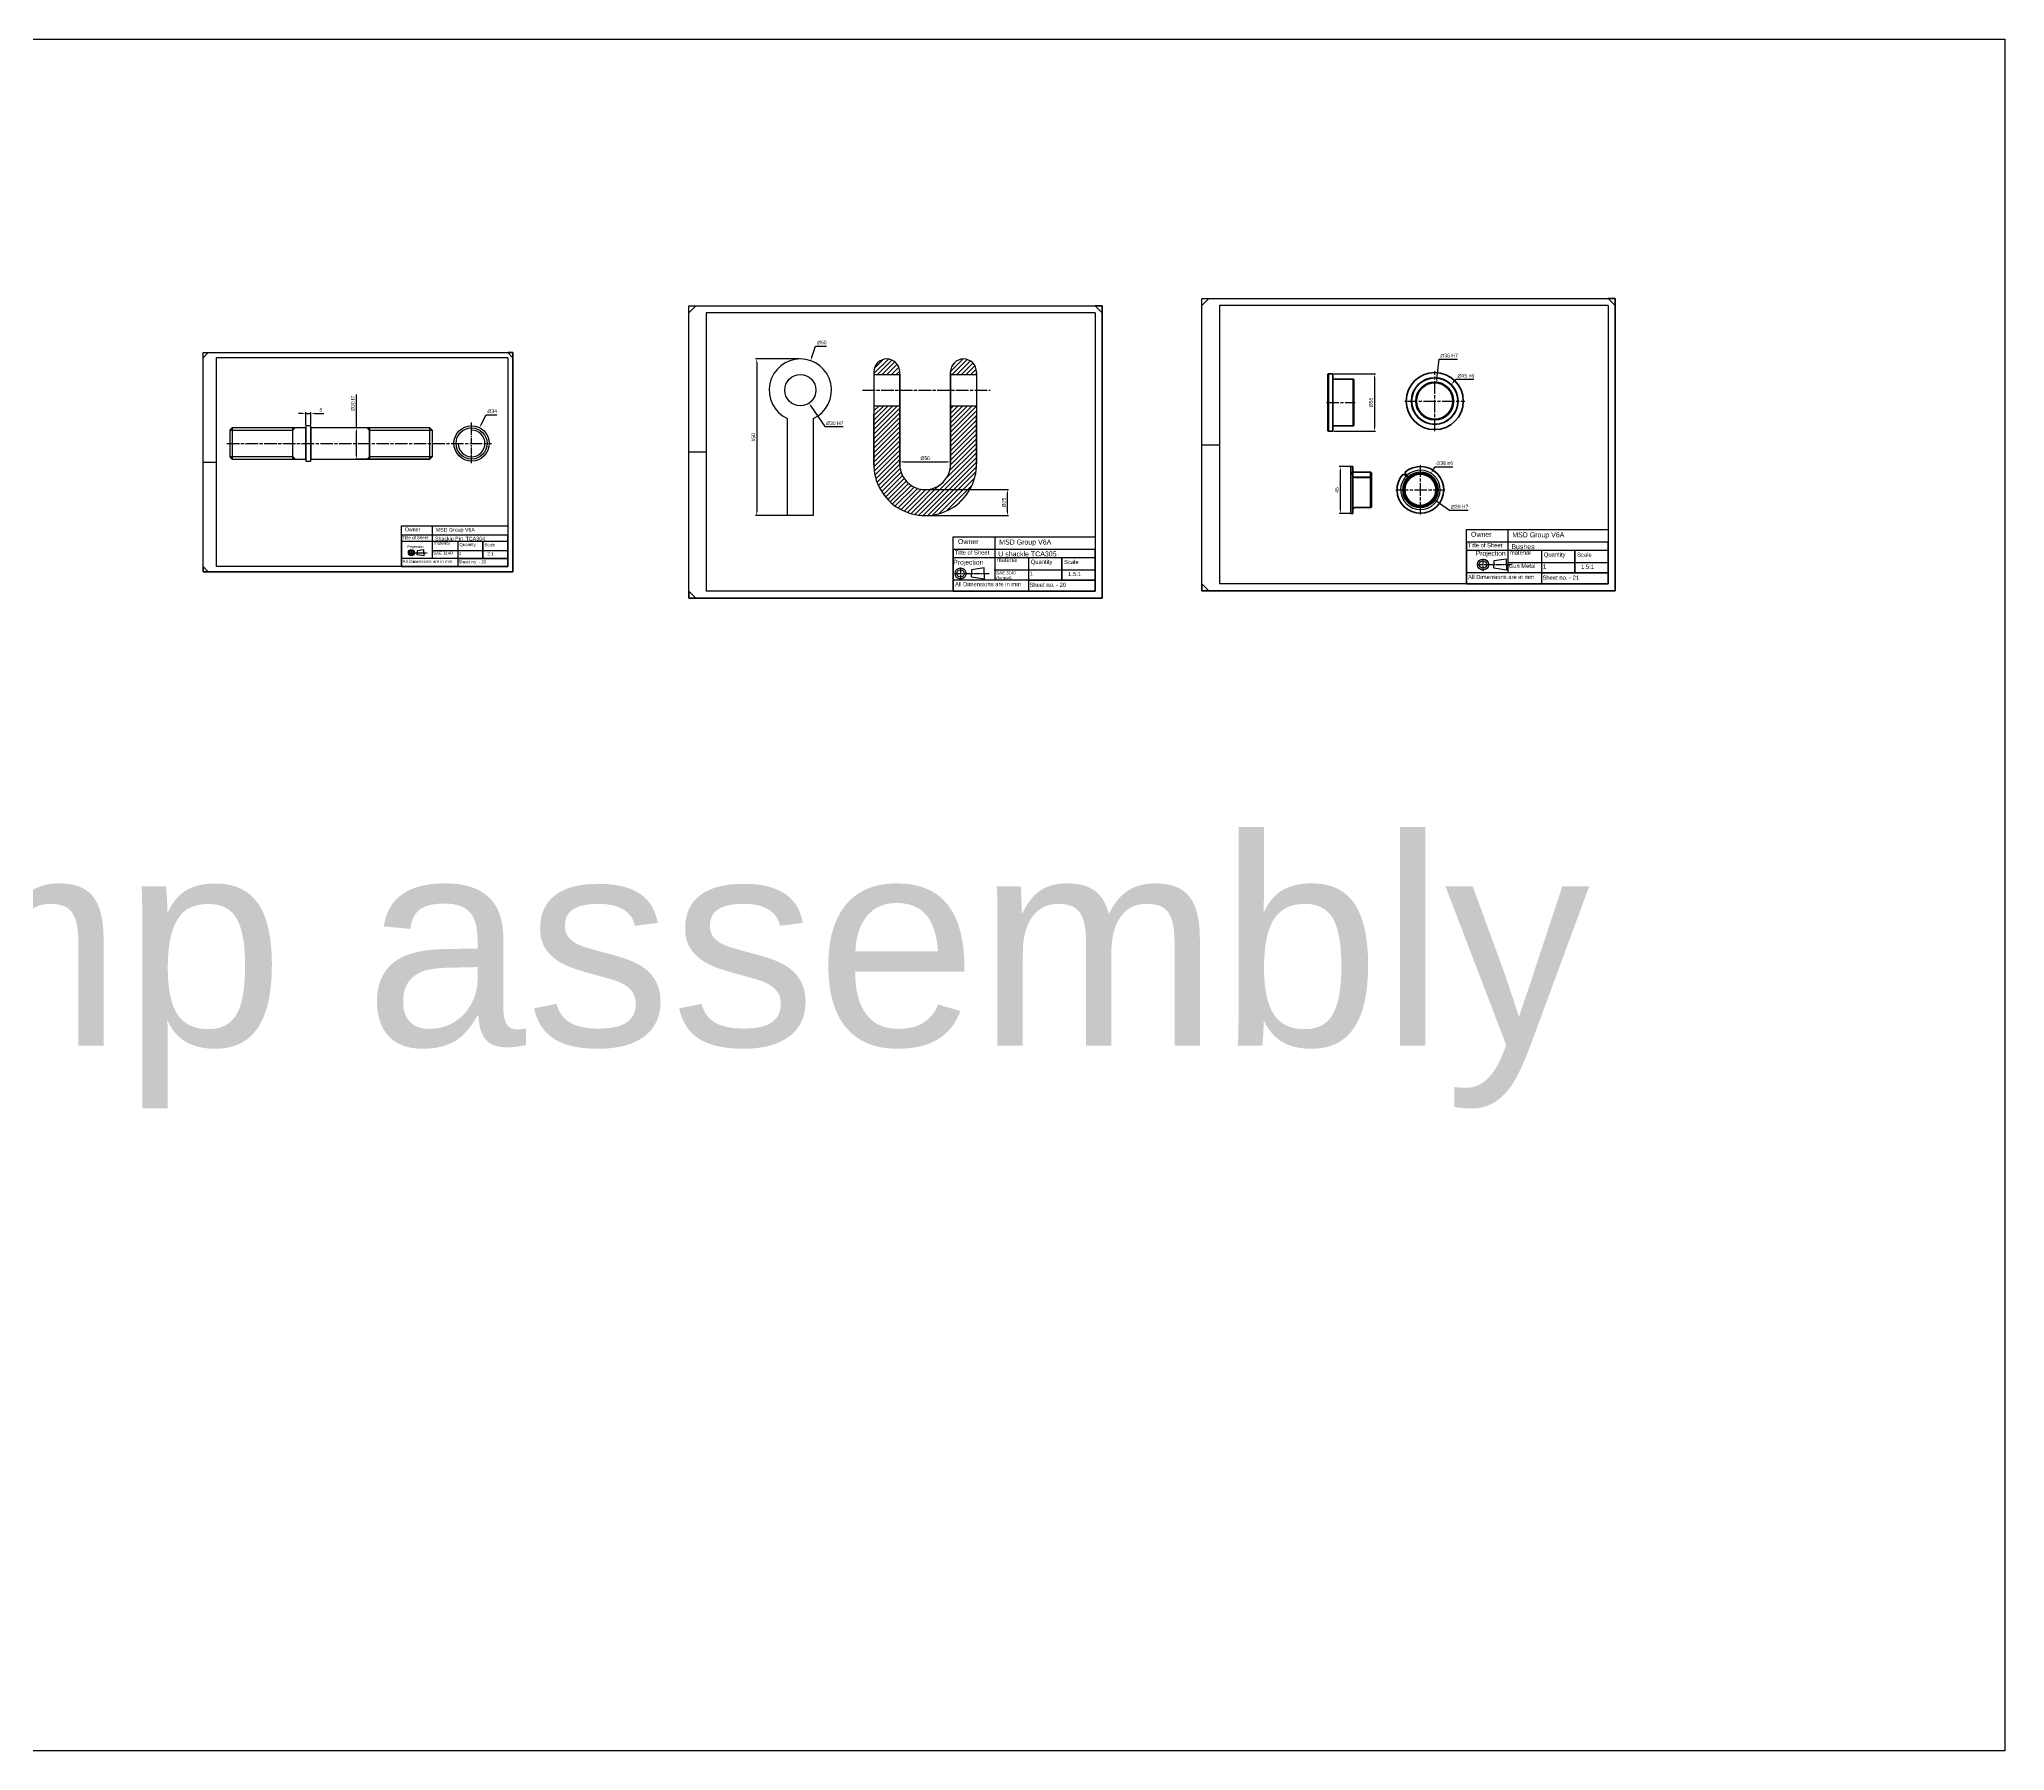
# Model space of a CAD drawing. Header units: millimetres. Extents: x -15074 to 21675, y -7568 to 6574.
# Drawn here: x 2979 to 4872, y -1131 to 517 of the extents above; entities that cross this region are included whole.
import ezdxf

# ---------------------------------------------------------------- set-up
doc = ezdxf.new("R2010")
doc.units = ezdxf.units.MM
doc.linetypes.add('AM_ISO08W050', pattern=[18, 12, -1.5, 3, -1.5])
doc.linetypes.add('AM_ISO08W050x2', pattern=[9, 6, -0.75, 1.5, -0.75])
for name, color, linetype, lineweight in [('AM_0', 7, 'Continuous', 50), ('AM_4', 92, 'Continuous', 25), ('AM_5', 250, 'Continuous', 25), ('AM_7', 142, 'AM_ISO08W050', 25)]:
    doc.layers.add(name, color=color, linetype=linetype, lineweight=lineweight)
doc.styles.get("Standard").update_dxf_attribs({"font": 'arial.ttf'})
doc.dimstyles.new('AM_ISO$0', dxfattribs={"dimtxt": 3.5, "dimasz": 3.5, "dimexe": 1, "dimexo": 1, "dimgap": 1.5, "dimtad": 1, "dimdsep": 46, "dimtxsty": 'Standard', "dimcen": 0, "dimclrd": 256, "dimclre": 256, "dimclrt": 250, "dimadec": 0, "dimazin": 2, "dimtp": 0.1, "dimtm": 0.1, "dimtfac": 0.71, "dimtdec": 3, "dimtmove": 0, "dimatfit": 3, "dimfxl": 1, "dimlwd": -1, "dimlwe": -1, "dimarcsym": 1})
doc.dimstyles.new('AM_ISO$3', dxfattribs={"dimtxt": 3.5, "dimasz": 3.5, "dimexe": 1, "dimexo": 1, "dimgap": 1.5, "dimtad": 1, "dimtoh": 1, "dimdsep": 46, "dimtxsty": 'Standard', "dimcen": 0, "dimclrd": 256, "dimclre": 256, "dimclrt": 250, "dimadec": 0, "dimazin": 2, "dimtp": 0.1, "dimtm": 0.1, "dimtfac": 0.71, "dimtdec": 3, "dimtofl": 0, "dimtmove": 0, "dimatfit": 0, "dimfxl": 1, "dimlwd": -1, "dimlwe": -1, "dimarcsym": 1})

# ---------------------------------------------------------------- blocks, each defined once
blk = doc.blocks.new('*D229')
at = {"layer": 'AM_5', "linetype": 'ByBlock', "transparency": 16777216}
for p, q in [((3404.6, 146.2), (3409.3, 155.5)), ((3409.3, 155.5), (3419.6, 155.5))]:
    blk.add_line(p, q, dxfattribs=at)
at = {"layer": 'AM_5', "transparency": 16777216}
blk.add_solid([(3404, 146.4), (3405.1, 145.9), (3403, 143)], dxfattribs=at)
at = {"layer": 'Defpoints', "color": 0, "transparency": 16777216}
for p in [(3403, 143), (3387.7, 112.7)]:
    blk.add_point(p, dxfattribs=at)
at = {"layer": 'AM_5', "color": 250, "transparency": 16777216, "insert": (3415.2, 158.9), "char_height": 3.5, "attachment_point": 5}
blk.add_mtext('∅34', dxfattribs=at)
blk = doc.blocks.new('*D230')
at = {"layer": 'AM_5', "linetype": 'ByBlock', "transparency": 16777216}
for p, q in [((3232.1, 156.8), (3228.6, 156.8)), ((3235.6, 145.8), (3235.6, 157.8)), ((3235.6, 156.8), (3240.6, 156.8)), ((3240.6, 145.8), (3240.6, 157.8)), ((3244.1, 156.8), (3252.9, 156.8))]:
    blk.add_line(p, q, dxfattribs=at)
at = {"layer": 'AM_5', "transparency": 16777216}
for points in [[(3232.1, 157.4), (3232.1, 156.3), (3235.6, 156.8)], [(3244.1, 157.4), (3244.1, 156.3), (3240.6, 156.8)]]:
    blk.add_solid(points, dxfattribs=at)
at = {"layer": 'Defpoints', "color": 0, "transparency": 16777216}
for p in [(3240.6, 156.8), (3235.6, 144.8), (3240.6, 144.8)]:
    blk.add_point(p, dxfattribs=at)
at = {"layer": 'AM_5', "color": 250, "transparency": 16777216, "insert": (3250.2, 160.1), "char_height": 3.5, "attachment_point": 5}
blk.add_mtext('5', dxfattribs=at)
blk = doc.blocks.new('*D231')
at = {"layer": 'AM_5', "linetype": 'ByBlock', "transparency": 16777216}
for p, q in [((3284.4, 142.8), (3284.4, 175.1)), ((3354.3, 142.8), (3283.4, 142.8)), ((3284.4, 116.3), (3284.4, 139.3)), ((3354.3, 112.8), (3283.4, 112.8))]:
    blk.add_line(p, q, dxfattribs=at)
at = {"layer": 'AM_5', "transparency": 16777216}
for points in [[(3283.8, 139.3), (3285, 139.3), (3284.4, 142.8)], [(3283.8, 116.3), (3285, 116.3), (3284.4, 112.8)]]:
    blk.add_solid(points, dxfattribs=at)
at = {"layer": 'Defpoints', "color": 0, "transparency": 16777216}
for p in [(3284.4, 142.8), (3355.3, 142.8), (3355.3, 112.8)]:
    blk.add_point(p, dxfattribs=at)
at = {"layer": 'AM_5', "color": 250, "transparency": 16777216, "insert": (3281, 166.4), "char_height": 3.5, "attachment_point": 5, "rotation": 90}
blk.add_mtext('%%C30{}{\\C250; f7}', dxfattribs=at)
blk = doc.blocks.new('*D232')
at = {"layer": 'AM_5', "linetype": 'ByBlock', "transparency": 16777216}
for p, q in [((3723, 210.8), (3726.7, 221.6)), ((3726.7, 221.6), (3737, 221.6))]:
    blk.add_line(p, q, dxfattribs=at)
at = {"layer": 'AM_5', "transparency": 16777216}
blk.add_solid([(3722.4, 211), (3723.5, 210.6), (3721.8, 207.5)], dxfattribs=at)
at = {"layer": 'Defpoints', "color": 0, "transparency": 16777216}
for p in [(3721.8, 207.5), (3702.1, 150.8)]:
    blk.add_point(p, dxfattribs=at)
at = {"layer": 'AM_5', "color": 250, "transparency": 16777216, "insert": (3732.6, 225), "char_height": 3.5, "attachment_point": 5}
blk.add_mtext('∅60', dxfattribs=at)
blk = doc.blocks.new('*D233')
at = {"layer": 'AM_5', "linetype": 'ByBlock', "transparency": 16777216}
for p, q in [((3722.2, 163.8), (3735.4, 144)), ((3735.4, 144), (3753.3, 144))]:
    blk.add_line(p, q, dxfattribs=at)
at = {"layer": 'AM_5', "transparency": 16777216}
blk.add_solid([(3722.7, 164.1), (3721.7, 163.4), (3720.3, 166.7)], dxfattribs=at)
at = {"layer": 'Defpoints', "color": 0, "transparency": 16777216}
for p in [(3703.6, 191.7), (3720.3, 166.7)]:
    blk.add_point(p, dxfattribs=at)
at = {"layer": 'AM_5', "color": 250, "transparency": 16777216, "insert": (3745.1, 147.3), "char_height": 3.5, "attachment_point": 5}
blk.add_mtext('∅30{}{\\C250; H7}', dxfattribs=at)
blk = doc.blocks.new('*D234')
at = {"layer": 'AM_5', "linetype": 'ByBlock', "transparency": 16777216}
for p, q in [((3833.2, 83.4), (3912.5, 83.4)), ((3911.5, 61.9), (3911.5, 79.9)), ((3833.2, 58.4), (3912.5, 58.4))]:
    blk.add_line(p, q, dxfattribs=at)
at = {"layer": 'AM_5', "transparency": 16777216}
for points in [[(3910.9, 79.9), (3912.1, 79.9), (3911.5, 83.4)], [(3910.9, 61.9), (3912.1, 61.9), (3911.5, 58.4)]]:
    blk.add_solid(points, dxfattribs=at)
at = {"layer": 'Defpoints', "color": 0, "transparency": 16777216}
for p in [(3832.2, 83.4), (3911.5, 83.4), (3832.2, 58.4)]:
    blk.add_point(p, dxfattribs=at)
at = {"layer": 'AM_5', "color": 250, "transparency": 16777216, "insert": (3908.1, 70.9), "char_height": 3.5, "attachment_point": 5, "rotation": 90}
blk.add_mtext('%%C25', dxfattribs=at)
blk = doc.blocks.new('*D235')
at = {"layer": 'AM_5', "linetype": 'ByBlock', "transparency": 16777216}
for p, q in [((3710.9, 209.2), (3668.9, 209.2)), ((3669.9, 205.7), (3669.9, 61.9)), ((3710.9, 58.4), (3668.9, 58.4))]:
    blk.add_line(p, q, dxfattribs=at)
at = {"layer": 'AM_5', "transparency": 16777216}
for points in [[(3669.4, 205.7), (3670.5, 205.7), (3669.9, 209.2)], [(3669.4, 61.9), (3670.5, 61.9), (3669.9, 58.4)]]:
    blk.add_solid(points, dxfattribs=at)
at = {"layer": 'Defpoints', "color": 0, "transparency": 16777216}
for p in [(3711.9, 209.2), (3669.9, 58.4), (3711.9, 58.4)]:
    blk.add_point(p, dxfattribs=at)
at = {"layer": 'AM_5', "color": 250, "transparency": 16777216, "insert": (3666.7, 133.8), "char_height": 3.5, "attachment_point": 5, "rotation": 90}
blk.add_mtext('150', dxfattribs=at)
blk = doc.blocks.new('*D236')
at = {"layer": 'AM_5', "linetype": 'ByBlock', "transparency": 16777216}
for p, q in [((3807.7, 109.7), (3807.7, 111.1)), ((3811.2, 110.1), (3853.2, 110.1)), ((3856.7, 109.7), (3856.7, 111.1))]:
    blk.add_line(p, q, dxfattribs=at)
at = {"layer": 'AM_5', "transparency": 16777216}
for points in [[(3811.2, 110.7), (3811.2, 109.5), (3807.7, 110.1)], [(3853.2, 110.7), (3853.2, 109.5), (3856.7, 110.1)]]:
    blk.add_solid(points, dxfattribs=at)
at = {"layer": 'Defpoints', "color": 0, "transparency": 16777216}
for p in [(3807.7, 108.7), (3856.7, 110.1), (3856.7, 108.7)]:
    blk.add_point(p, dxfattribs=at)
at = {"layer": 'AM_5', "color": 250, "transparency": 16777216, "insert": (3832.2, 113.5), "char_height": 3.5, "attachment_point": 5}
blk.add_mtext('%%C50', dxfattribs=at)
blk = doc.blocks.new('*D237')
at = {"layer": 'AM_5', "linetype": 'ByBlock', "transparency": 16777216}
for p, q in [((4325.1, 189.5), (4327.1, 209)), ((4327.1, 209), (4345, 209))]:
    blk.add_line(p, q, dxfattribs=at)
at = {"layer": 'AM_5', "transparency": 16777216}
blk.add_solid([(4324.5, 189.6), (4325.7, 189.5), (4324.7, 186)], dxfattribs=at)
at = {"layer": 'Defpoints', "color": 0, "transparency": 16777216}
for p in [(4324.7, 186), (4321.1, 151.2)]:
    blk.add_point(p, dxfattribs=at)
at = {"layer": 'AM_5', "color": 250, "transparency": 16777216, "insert": (4336.8, 212.4), "char_height": 3.5, "attachment_point": 5}
blk.add_mtext('∅35{}{\\C250; H7}', dxfattribs=at)
blk = doc.blocks.new('*D238')
at = {"layer": 'AM_5', "linetype": 'ByBlock', "transparency": 16777216}
for p, q in [((4225.9, 194.8), (4265.9, 194.8)), ((4264.9, 191.3), (4264.9, 143.3)), ((4225.9, 139.8), (4265.9, 139.8))]:
    blk.add_line(p, q, dxfattribs=at)
at = {"layer": 'AM_5', "transparency": 16777216}
for points in [[(4264.3, 191.3), (4265.5, 191.3), (4264.9, 194.8)], [(4264.3, 143.3), (4265.5, 143.3), (4264.9, 139.8)]]:
    blk.add_solid(points, dxfattribs=at)
at = {"layer": 'Defpoints', "color": 0, "transparency": 16777216}
for p in [(4224.9, 194.8), (4224.9, 139.8), (4264.9, 139.8)]:
    blk.add_point(p, dxfattribs=at)
at = {"layer": 'AM_5', "color": 250, "transparency": 16777216, "insert": (4261.5, 167.3), "char_height": 3.5, "attachment_point": 5, "rotation": 90}
blk.add_mtext('%%C55', dxfattribs=at)
blk = doc.blocks.new('*D239')
at = {"layer": 'AM_5', "linetype": 'ByBlock', "transparency": 16777216}
for p, q in [((4341.2, 187.2), (4343.6, 189.6)), ((4343.6, 189.6), (4360.7, 189.6))]:
    blk.add_line(p, q, dxfattribs=at)
at = {"layer": 'AM_5', "transparency": 16777216}
blk.add_solid([(4340.8, 187.6), (4341.6, 186.7), (4338.7, 184.7)], dxfattribs=at)
at = {"layer": 'Defpoints', "color": 0, "transparency": 16777216}
for p in [(4338.7, 184.7), (4307.1, 152.6)]:
    blk.add_point(p, dxfattribs=at)
at = {"layer": 'AM_5', "color": 250, "transparency": 16777216, "insert": (4352.9, 193), "char_height": 3.5, "attachment_point": 5}
blk.add_mtext('∅45{}{\\C250; n6}', dxfattribs=at)
blk = doc.blocks.new('*D240')
at = {"layer": 'AM_5', "linetype": 'ByBlock', "transparency": 16777216}
for p, q in [((4243, 105.5), (4231, 105.5)), ((4232, 102), (4232, 64)), ((4243, 60.5), (4231, 60.5))]:
    blk.add_line(p, q, dxfattribs=at)
at = {"layer": 'AM_5', "transparency": 16777216}
for points in [[(4231.4, 102), (4232.6, 102), (4232, 105.5)], [(4231.4, 64), (4232.6, 64), (4232, 60.5)]]:
    blk.add_solid(points, dxfattribs=at)
at = {"layer": 'Defpoints', "color": 0, "transparency": 16777216}
for p in [(4244, 105.5), (4232, 60.5), (4244, 60.5)]:
    blk.add_point(p, dxfattribs=at)
at = {"layer": 'AM_5', "color": 250, "transparency": 16777216, "insert": (4228.7, 83), "char_height": 3.5, "attachment_point": 5, "rotation": 90}
blk.add_mtext('45', dxfattribs=at)
blk = doc.blocks.new('*D241')
at = {"layer": 'AM_5', "linetype": 'ByBlock', "transparency": 16777216}
for p, q in [((4321.2, 102.1), (4323.3, 105.4)), ((4323.3, 105.4), (4340.4, 105.4))]:
    blk.add_line(p, q, dxfattribs=at)
at = {"layer": 'AM_5', "transparency": 16777216}
blk.add_solid([(4320.7, 102.5), (4321.7, 101.8), (4319.3, 99.2)], dxfattribs=at)
at = {"layer": 'Defpoints', "color": 0, "transparency": 16777216}
for p in [(4319.3, 99.2), (4298.9, 67.2)]:
    blk.add_point(p, dxfattribs=at)
at = {"layer": 'AM_5', "color": 250, "transparency": 16777216, "insert": (4332.6, 108.8), "char_height": 3.5, "attachment_point": 5}
blk.add_mtext('∅38{}{\\C250; n6}', dxfattribs=at)
blk = doc.blocks.new('*D242')
at = {"layer": 'AM_5', "linetype": 'ByBlock', "transparency": 16777216}
for p, q in [((4324.3, 72.6), (4337.2, 63.5)), ((4337.2, 63.5), (4355.1, 63.5))]:
    blk.add_line(p, q, dxfattribs=at)
at = {"layer": 'AM_5', "transparency": 16777216}
blk.add_solid([(4324.6, 73.1), (4323.9, 72.1), (4321.4, 74.6)], dxfattribs=at)
at = {"layer": 'Defpoints', "color": 0, "transparency": 16777216}
for p in [(4296.8, 91.8), (4321.4, 74.6)]:
    blk.add_point(p, dxfattribs=at)
at = {"layer": 'AM_5', "color": 250, "transparency": 16777216, "insert": (4346.9, 66.9), "char_height": 3.5, "attachment_point": 5}
blk.add_mtext('∅30{}{\\C250; H7}', dxfattribs=at)

msp = doc.modelspace()

# ---------------------------------------------------------------- hatches: boundary and pattern name
h = msp.add_hatch()
h.set_pattern_fill('ANSI31', color=256)
h.paths.add_polyline_path([(3807.653, 194.169), (3807.653, 194.669), (3807.653, 196.169), (3807.653, 196.669, 1), (3782.653, 196.669), (3782.653, 194.169)])
h.paths.add_polyline_path([(3782.653, 107.169, 1), (3881.653, 108.669), (3881.653, 154.169), (3881.653, 164.169), (3856.653, 164.169), (3856.653, 108.669, -1.03108069), (3807.653, 108.669), (3807.653, 164.169), (3782.653, 164.169), (3782.653, 156.169)])
h.paths.add_polyline_path([(3881.653, 194.169), (3881.653, 196.169), (3881.653, 196.669, 1), (3856.653, 196.669), (3856.653, 196.169), (3856.653, 194.169)])

# ---------------------------------------------------------------- linework, layer by layer
for p, q in [((4098.765, 260.655), (4105.465, 267.355)), ((4496.745, 260.655), (4490.045, 267.355)), ((3604.647, 253.67), (3611.347, 260.37)), ((3621.397, 253.67), (3621.397, 246.97)), ((4002.627, 253.67), (3995.927, 260.37)), ((3995.927, 253.67), (3995.927, 246.97)), ((4115.515, 260.655), (4115.515, 253.955)), ((4490.045, 260.655), (4490.045, 253.955)), ((3136.721, 210.301), (3141.746, 215.326)), ((3149.283, 210.301), (3149.283, 205.276)), ((3435.206, 210.301), (3430.181, 215.326)), ((3430.181, 210.301), (3430.181, 205.276)), ((3782.653, 196.669), (3782.653, 156.169)), ((3807.653, 196.169), (3807.653, 196.669)), ((3856.653, 196.169), (3856.653, 196.669)), ((3881.653, 196.169), (3881.653, 196.669)), ((3881.653, 196.169), (3881.653, 154.169)), ((3782.653, 157.769), (3782.653, 156.169)), ((3881.653, 155.869), (3881.653, 154.169)), ((3162.662, 140.699), (3164.862, 142.849)), ((3162.662, 114.999), (3162.662, 140.699)), ((3223.048, 112.849), (3223.048, 142.849)), ((3297.062, 112.849), (3297.062, 142.849)), ((3297.062, 142.849), (3297.062, 140.699)), ((3297.062, 140.699), (3297.062, 112.849)), ((3355.262, 142.849), (3357.462, 140.699)), ((3357.462, 140.699), (3357.462, 114.999)), ((3164.862, 112.849), (3162.662, 114.999)), ((3223.048, 114.992), (3223.048, 112.849)), ((3357.462, 114.999), (3355.262, 112.849)), ((3604.647, 119.67), (3621.397, 119.67)), ((4098.765, 126.655), (4115.515, 126.655)), ((3136.721, 109.801), (3149.283, 109.801)), ((3337.283, 22.629), (3337.283, 22.629)), ((3337.283, 22.629), (3337.283, 22.629)), ((3349.411, 25.483), (3342.968, 24.523)), ((3349.411, 19.775), (3342.968, 20.735)), ((3349.411, 24.523), (3349.411, 25.483)), ((3349.411, 20.735), (3349.411, 19.775)), ((3136.721, 9.301), (3141.746, 4.276)), ((3381.941, 17.14), (3381.941, 9.301)), ((3866.235, 2.619), (3866.235, 2.619)), ((3866.235, 2.619), (3866.235, 2.619)), ((3888.879, 7.948), (3876.849, 6.155)), ((3888.879, 6.155), (3888.879, 7.948)), ((4369.382, 11.222), (4369.382, 11.222)), ((4369.382, 11.222), (4369.382, 11.222)), ((4392.026, 16.551), (4379.996, 14.759)), ((4392.026, 5.893), (4379.996, 7.686)), ((4392.026, 14.759), (4392.026, 16.551)), ((4392.026, 7.686), (4392.026, 5.893)), ((4425.725, 3.107), (4425.725, -7.345)), ((3604.647, -14.33), (3611.347, -21.03)), ((3888.879, -2.71), (3876.849, -0.918)), ((3888.879, -0.918), (3888.879, -2.71)), ((3931.607, -3.878), (3931.607, -14.33)), ((4098.765, -7.345), (4105.465, -14.045))]:
    msp.add_line(p, q)
at = {"ltscale": 3}
for p, q in [((3782.653, 194.169), (3807.653, 194.169)), ((3856.653, 194.169), (3881.653, 194.169)), ((3782.653, 164.169), (3807.653, 164.169)), ((3856.653, 164.169), (3881.653, 164.169))]:
    msp.add_line(p, q, dxfattribs=at)
at = {"color": 82}
for p, q in [((3162.662, 140.699), (3223.037, 140.699)), ((3297.062, 140.699), (3357.462, 140.699)), ((3223.048, 114.992), (3162.662, 114.999)), ((3357.462, 114.999), (3297.062, 114.999))]:
    msp.add_line(p, q, dxfattribs=at)
at = {"color": 3}
for p, q in [((3223.037, 140.699), (3225.062, 142.724)), ((3297.062, 140.699), (3294.963, 142.798)), ((3223.048, 114.992), (3225.239, 112.801)), ((3297.062, 114.999), (3294.934, 112.871))]:
    msp.add_line(p, q, dxfattribs=at)
for points in [[(606.274, 516.955), (4871.841, 516.955), (4871.841, -1130.825), (606.274, -1130.825)], [(4098.765, 267.355), (4496.745, 267.355), (4496.745, -14.045), (4098.765, -14.045)], [(3604.647, 260.37), (4002.627, 260.37), (4002.627, -21.03), (3604.647, -21.03)], [(3136.721, 215.326), (3435.206, 215.326), (3435.206, 4.276), (3136.721, 4.276)], [(3235.562, 142.849), (3164.862, 142.849), (3164.862, 112.849), (3235.562, 112.849)], [(3240.562, 144.849), (3235.562, 144.849), (3235.562, 110.849), (3240.562, 110.849)], [(3240.562, 112.849), (3355.262, 112.849), (3355.262, 142.849), (3240.562, 142.849)], [(3327.671, 48.496), (3430.181, 48.496), (3430.181, 9.301), (3327.671, 9.301)], [(3327.671, 9.301), (3430.181, 9.301), (3430.181, 39.451), (3327.671, 39.451)], [(3859.247, 37.93), (3995.927, 37.93), (3995.927, -14.33), (3859.247, -14.33)], [(4353.365, 44.915), (4490.045, 44.915), (4490.045, -7.345), (4353.365, -7.345)], [(3327.671, 9.301), (3430.181, 9.301), (3430.181, 33.421), (3327.671, 33.421)], [(3406.061, 33.421), (3381.941, 33.421), (3381.941, 17.14), (3406.061, 17.14)], [(3430.181, 33.421), (3406.061, 33.421), (3406.061, 17.14), (3430.181, 17.14)], [(3859.247, -14.33), (3995.927, -14.33), (3995.927, 25.87), (3859.247, 25.87)], [(4353.365, -7.345), (4490.045, -7.345), (4490.045, 32.855), (4353.365, 32.855)], [(4353.365, -7.345), (4490.045, -7.345), (4490.045, 24.815), (4353.365, 24.815)], [(4457.885, 24.815), (4425.725, 24.815), (4425.725, 3.107), (4457.885, 3.107)], [(4490.045, 24.815), (4457.885, 24.815), (4457.885, 3.107), (4490.045, 3.107)], [(3327.671, 9.301), (3430.181, 9.301), (3430.181, 17.14), (3327.671, 17.14)], [(3859.247, -14.33), (3995.927, -14.33), (3995.927, 17.83), (3859.247, 17.83)], [(3963.767, 17.83), (3931.607, 17.83), (3931.607, -3.878), (3963.767, -3.878)], [(3995.927, 17.83), (3963.767, 17.83), (3963.767, -3.878), (3995.927, -3.878)], [(4353.365, -7.345), (4490.045, -7.345), (4490.045, 3.107), (4353.365, 3.107)], [(3859.247, -14.33), (3995.927, -14.33), (3995.927, -3.878), (3859.247, -3.878)]]:
    msp.add_lwpolyline(points, close=True)
for points in [[(4115.515, -14.045), (4098.765, -14.045), (4098.765, 267.355), (4115.515, 267.355)], [(4098.765, 260.655), (4098.765, 267.355), (4496.745, 267.355), (4496.745, 260.655)], [(4490.045, -14.045), (4496.745, -14.045), (4496.745, 267.355), (4490.045, 267.355)], [(3621.397, -21.03), (3604.647, -21.03), (3604.647, 260.37), (3621.397, 260.37)], [(3604.647, 253.67), (3604.647, 260.37), (4002.627, 260.37), (4002.627, 253.67)], [(3621.397, 253.67), (3621.397, -14.33)], [(3995.927, 253.67), (3621.397, 253.67)], [(3995.927, -21.03), (4002.627, -21.03), (4002.627, 260.37), (3995.927, 260.37)], [(3995.927, 253.67), (3995.927, -14.33)], [(4115.515, 260.655), (4115.515, -7.345)], [(4490.045, 260.655), (4115.515, 260.655)], [(4490.045, 260.655), (4490.045, -7.345)], [(3149.283, 4.276), (3136.721, 4.276), (3136.721, 215.326), (3149.283, 215.326)], [(3136.721, 210.301), (3136.721, 215.326), (3435.206, 215.326), (3435.206, 210.301)], [(3149.283, 210.301), (3149.283, 9.301)], [(3430.181, 210.301), (3149.283, 210.301)], [(3430.181, 4.276), (3435.206, 4.276), (3435.206, 215.326), (3430.181, 215.326)], [(3430.181, 210.301), (3430.181, 9.301)], [(3782.744, 194.669), (3782.653, 194.669)], [(3782.653, 194.669), (3782.744, 194.669)], [(3807.653, 107.169), (3807.653, 196.169)], [(3807.653, 163.669), (3807.653, 194.669)], [(3807.653, 194.669), (3807.653, 107.169)], [(3807.653, 192.669), (3807.653, 165.669)], [(3856.653, 162.169), (3856.653, 196.169)], [(3856.653, 108.669), (3856.653, 196.169)], [(3856.653, 196.169), (3856.653, 108.669)], [(3724.441, 151.897), (3724.441, 58.413), (3699.441, 58.413), (3699.441, 151.897)], [(3782.653, 107.169), (3782.653, 156.169)], [(3782.653, 156.169), (3782.653, 107.169)], [(3881.164, 165.169), (3881.153, 165.169)], [(3881.653, 108.669), (3881.653, 154.169)], [(3881.653, 154.169), (3881.653, 108.669)], [(3357.821, 17.14), (3357.821, 48.496), (3430.181, 48.496), (3430.181, 9.301), (3357.821, 9.301)], [(3899.447, -3.878), (3899.447, 37.93), (3995.927, 37.93), (3995.927, -14.33), (3899.447, -14.33)], [(4393.565, 3.107), (4393.565, 44.915), (4490.045, 44.915), (4490.045, -7.345), (4393.565, -7.345)], [(3327.671, 24.376), (3327.671, 9.301), (3430.181, 9.301), (3430.181, 24.376), (3357.292, 24.376)], [(3342.968, 24.523), (3342.968, 22.629)], [(3342.968, 20.735), (3342.968, 22.629)], [(3349.411, 22.629), (3349.411, 24.523)], [(3349.411, 22.629), (3349.411, 20.735)], [(3136.721, 9.301), (3136.721, 4.276), (3435.206, 4.276), (3435.206, 9.301)], [(3430.181, 9.301), (3149.283, 9.301)], [(3859.247, 5.77), (3859.247, -14.33), (3995.927, -14.33), (3995.927, 5.77), (3898.742, 5.77)], [(3876.849, 6.155), (3876.849, 2.619)], [(3876.849, -0.918), (3876.849, 2.619)], [(3888.879, 2.619), (3888.879, 6.155)], [(3888.879, 2.619), (3888.879, -0.918)], [(4353.365, 12.755), (4353.365, -7.345), (4490.045, -7.345), (4490.045, 12.755), (4392.861, 12.755)], [(4379.996, 14.759), (4379.996, 11.222)], [(4379.996, 7.686), (4379.996, 11.222)], [(4392.026, 11.222), (4392.026, 14.759)], [(4392.026, 11.222), (4392.026, 7.686)], [(3604.647, -14.33), (3604.647, -21.03), (4002.627, -21.03), (4002.627, -14.33)], [(3995.927, -14.33), (3621.397, -14.33)], [(4098.765, -7.345), (4098.765, -14.045), (4496.745, -14.045), (4496.745, -7.345)], [(4490.045, -7.345), (4115.515, -7.345)]]:
    msp.add_lwpolyline(points)
for centre, radius in [((3711.941, 179.169), 15), ((3395.335, 127.849), 17), ((3395.335, 127.849), 15), ((3337.283, 22.629), 2.854), ((3337.283, 22.629), 1.894), ((3866.235, 2.619), 5.329), ((3866.235, 2.619), 3.536), ((4369.382, 11.222), 5.329), ((4369.382, 11.222), 3.536)]:
    msp.add_circle(centre, radius)
for centre, radius, start, end in [((3711.941, 179.169), 30, 294.624318, 245.375682), ((3795.153, 196.669), 12.5, 0, 180), ((3869.153, 196.669), 12.5, 0, 180), ((3832.153, 107.919), 49.506, 179.131949, 0.868051), ((3832.153, 107.919), 24.511, 178.246595, 1.753405)]:
    msp.add_arc(centre, radius, start, end)
msp.add_arc((3395.335, 127.849), 12.85, 180, 90, dxfattribs=at)
at = {"layer": 'AM_0'}
for p, q in [((4220.715, 194.76), (4219.915, 194.469)), ((4219.915, 194.469), (4219.915, 140.051)), ((4224.915, 194.76), (4220.715, 194.76)), ((4220.715, 194.76), (4220.715, 139.76)), ((4224.915, 194.76), (4224.915, 139.76)), ((4244.215, 189.76), (4224.915, 189.76)), ((4244.915, 189.505), (4244.215, 189.76)), ((4244.215, 189.76), (4244.215, 144.76)), ((4244.915, 189.505), (4244.915, 145.015)), ((4219.915, 140.051), (4220.715, 139.76)), ((4220.715, 139.76), (4224.915, 139.76)), ((4224.915, 144.76), (4244.215, 144.76)), ((4244.215, 144.76), (4244.915, 145.015)), ((4243.969, 105.539), (4241.969, 105.539)), ((4241.969, 105.539), (4241.969, 60.539)), ((4241.969, 99.849), (4243.969, 99.849)), ((4243.969, 98.178), (4241.969, 98.178)), ((4243.969, 105.539), (4243.969, 60.539)), ((4244.033, 96.347), (4243.972, 96.347)), ((4260.969, 100.039), (4245.969, 100.039)), ((4260.969, 95.268), (4245.969, 95.268)), ((4260.969, 95.06), (4245.969, 95.06)), ((4261.969, 99.675), (4260.969, 100.039)), ((4260.969, 100.039), (4260.969, 95.268)), ((4261.969, 95.006), (4260.969, 95.268)), ((4261.969, 94.802), (4260.969, 95.06)), ((4260.969, 95.06), (4260.969, 66.039)), ((4261.969, 99.675), (4261.969, 66.403)), ((4296.013, 96.257), (4292.449, 98.314)), ((4294.139, 99.986), (4296.243, 96.483)), ((4296.013, 96.257), (4298.488, 93.782)), ((4296.243, 96.483), (4298.675, 93.966)), ((4241.969, 60.539), (4243.969, 60.539)), ((4245.969, 66.039), (4260.969, 66.039)), ((4260.969, 66.039), (4261.969, 66.403))]:
    msp.add_line(p, q, dxfattribs=at)
for points in [[(4244.033, 96.347), (4243.985, 96.563), (4243.969, 96.786)], [(4243.969, 96.379), (4243.977, 96.285), (4244.033, 96.12)]]:
    msp.add_lwpolyline(points, dxfattribs=at)
for radius in [27.5, 22.5, 22.245, 18.2, 17.5]:
    msp.add_circle((4322.919, 168.636), radius, dxfattribs=at)
for centre, radius, start, end in [((4245.969, 102.039), 2, 180, 270), ((4309.094, 83.175), 22.5, 137.713113, 131.658786), ((4309.094, 83.175), 17, 135, 134), ((4309.094, 83.175), 16.636, 135, 134), ((4309.094, 83.175), 15.7, 135, 134), ((4309.094, 83.175), 15, 135, 134), ((4245.969, 64.039), 2, 90, 180)]:
    msp.add_arc(centre, radius, start, end, dxfattribs=at)
for centre, ratio in [((4245.969, 96.706), 0.7193398), ((4245.969, 96.474), 0.70710678)]:
    msp.add_ellipse(centre, major_axis=(-2, 0), ratio=ratio, start_param=0.25268026, end_param=1.57079633, dxfattribs=at)
at = {"layer": 'AM_4', "color": 0}
msp.add_arc((4309.094, 83.175), 19, 135.403632, 133.652142, dxfattribs=at)
at = {"layer": 'AM_7'}
for p, q in [((4322.919, 139.761), (4322.919, 197.511)), ((3771.847, 179.169), (3894.738, 179.169)), ((4218.665, 167.26), (4246.165, 167.26)), ((4294.044, 168.636), (4351.794, 168.636)), ((3159.662, 127.849), (3414.392, 127.849)), ((4309.094, 59.55), (4309.094, 106.8)), ((4285.469, 83.175), (4332.719, 83.175))]:
    msp.add_line(p, q, dxfattribs=at)
at = {"layer": 'AM_7', "linetype": 'AM_ISO08W050x2'}
for p, q in [((3395.35, 108.997), (3395.335, 147.849)), ((3334.297, 22.629), (3352.397, 22.629)), ((3337.283, 25.615), (3337.283, 19.149)), ((3337.283, 22.629), (3337.283, 22.629)), ((3337.283, 22.629), (3337.283, 22.629)), ((3860.661, 2.619), (3894.453, 2.619)), ((3866.235, 8.193), (3866.235, -3.878)), ((3866.235, 2.619), (3866.235, 2.619)), ((3866.235, 2.619), (3866.235, 2.619)), ((4363.808, 11.222), (4397.6, 11.222)), ((4369.382, 16.797), (4369.382, 4.726)), ((4369.382, 11.222), (4369.382, 11.222)), ((4369.382, 11.222), (4369.382, 11.222))]:
    msp.add_line(p, q, dxfattribs=at)

# ---------------------------------------------------------------- texts
at = {"attachment_point": 1}
for s, width, gutter_width, heights, insert, char_height in [('Title of Sheet', 27.51644, 7.538, [0], (3328.817, 38.66), 3.015), (' Owner', 25.43537, 7.538, [0], (3329.627, 46.862), 3.618), ('Shackle Pin  TCA304', 76.50366, 7.538, [0], (3360.149, 37.967), 3.618), ('MSD Group V6A', 56.6515, 7.538, [0], (3360.843, 46.515), 3.618), (' Owner', 33.91382, 10.05, [0], (4355.973, 42.736), 4.824), ('MSD Group V6A', 75.53534, 10.05, [0], (4397.595, 42.274), 4.824), ('Projection', 22.79288, 12.441, [0], (3333.54, 29.697), 2.4882), ('SAE 3140', 22.55371, 9.375, [0], (3358.292, 23.755), 3), ('material', 22.83241, 7.538, [0], (3359.108, 33.421), 3.015), ('1', 20.83083, 9.375, [0], (3382.96, 23.364), 3), ('Quantity', 20.23268, 7.538, [0], (3383.619, 31.96), 3.015), ('Scale', 20.81075, 7.538, [0], (3407.667, 31.844), 3.015), ('\\pxi-3,l4,t4;2:1', 20.57593, 7.538, [0], (3407.536, 23.156), 3.015), ('Title of Sheet', 36.68859, 10.05, [0], (3860.776, 24.815), 4.02), (' Owner', 33.91382, 10.05, [0], (3861.855, 35.751), 4.824), ('U shackle TCA305', 102.00488, 10.05, [0], (3902.551, 23.891), 4.824), ('MSD Group V6A', 75.53534, 10.05, [0], (3903.476, 35.289), 4.824), ('Title of Sheet', 36.68859, 10.05, [0], (4354.894, 31.8), 4.02), ('Projection', 42.55316, 23.227, [0], (4362.394, 24.419), 4.6453), ('material', 30.44321, 10.05, [0], (4395.282, 24.815), 4.02), ('Bushes ', 102.00488, 10.05, [0], (4396.67, 30.876), 4.824), ('Quantity', 26.9769, 10.05, [0], (4427.963, 22.867), 4.02), ('Scale', 27.74767, 10.05, [0], (4460.027, 22.713), 4.02), ('All Dimensions are in mm', 58.21256, 7.538, [0], (3328.933, 15.787), 3.015), ('Sheet no. - 19', 43.8182, 7.538, [1.092], (3382.694, 15.325), 3.015), ('Projection', 42.55316, 23.227, [0], (3859.247, 15.815), 4.6453), ('SAE 3140 (forged)', 22.62741, 9.406, [0], (3900.554, 4.737), 3.0098), ('material', 30.44321, 10.05, [0], (3901.164, 17.83), 4.02), ('1', 27.77444, 12.5, [0], (3932.967, 4.421), 4), ('Quantity', 26.9769, 10.05, [0], (3933.845, 15.882), 4.02), ('Scale', 27.74767, 10.05, [0], (3965.909, 15.728), 4.02), ('\\pxi-3,l4,t4;1.5:1', 27.43458, 10.05, [0], (3965.734, 4.144), 4.02), ('All Dimensions are in mm', 77.61674, 10.05, [0], (4355.048, 1.303), 4.02), ('Gun Metal', 30.07162, 12.5, [0], (4394.194, 11.927), 4), ('Sheet no. - 21', 58.42427, 10.05, [1.456], (4426.73, 0.687), 4.02), ('1', 27.77444, 12.5, [0], (4427.085, 11.406), 4), ('\\pxi-3,l4,t4;1.5:1', 27.43458, 10.05, [0], (4459.853, 11.128), 4.02), ('All Dimensions are in mm', 77.61674, 10.05, [0], (3860.93, -5.682), 4.02), ('Sheet no. - 20', 58.42427, 10.05, [1.456], (3932.611, -6.298), 4.02), ('Trolley Clamp assembly', 172208.435, 1000, [0], (1491.593, -252.158), 200)]:
    msp.add_mtext_dynamic_manual_height_columns(s, width=width, gutter_width=gutter_width, heights=heights, dxfattribs=dict(at, insert=insert, char_height=char_height))

# ---------------------------------------------------------------- dimensions: what is measured, and where the dimension line sits
at = {"layer": 'AM_5'}
for p1, p2, picture, middle in [((3702.071, 150.839), (3721.811, 207.499), '*D232', (3732.617, 221.569)), ((3387.684, 112.668), (3402.985, 143.03), '*D229', (3415.174, 155.501))]:
    dim = msp.add_diameter_dim_2p(p1=p1, p2=p2, dimstyle='AM_ISO$3', override={"dimpost": '', "dimtp": 0.1, "dimtm": 0.1, "dimtdec": 3, "dimtzin": 8}, dxfattribs=at)
    dim.commit()
    dim.dimension.update_dxf_attribs({"geometry": picture, "text_midpoint": middle, "dimtype": 163})
for base, p1, p2, text, override, picture, middle in [((3669.941, 58.413), (3711.941, 209.169), (3711.941, 58.413), '150', {"dimpost": ''}, '*D235', (3666.654, 133.791)), ((4264.914, 139.76), (4224.915, 194.76), (4224.915, 139.76), '%%C55', {"dimpost": '', "dimtp": 0.1, "dimtm": 0.1, "dimtdec": 3, "dimtzin": 8}, '*D238', (4261.529, 167.26)), ((3911.506, 83.407), (3832.153, 58.413), (3832.153, 83.407), '%%C25', {"dimpost": '', "dimtp": 0.1, "dimtm": 0.1, "dimtdec": 3, "dimtzin": 8}, '*D234', (3908.121, 70.91))]:
    dim = msp.add_linear_dim(base=base, p1=p1, p2=p2, angle=90, text=text, dimstyle='AM_ISO$0', override=override, dxfattribs=at)
    dim.commit()
    dim.dimension.update_dxf_attribs({"geometry": picture, "text_midpoint": middle})
for p1, p2, text, override, picture, middle in [((4321.127, 151.228), (4324.712, 186.044), '<>{}{\\C250; H7}', {"dimtp": 0.1, "dimtm": 0.1, "dimtdec": 3, "dimtzin": 8}, '*D237', (4336.789, 208.991)), ((3703.624, 191.652), (3720.258, 166.685), '<>{}{\\C250; H7}', {"dimtp": 0.1, "dimtm": 0.1, "dimtdec": 3, "dimtzin": 8}, '*D233', (3745.112, 143.961)), ((4307.123, 152.614), (4338.716, 184.658), '<>{}{\\C250; n6}', {"dimpost": '', "dimtp": 0.1, "dimtm": 0.1, "dimtdec": 3, "dimtzin": 8}, '*D239', (4352.939, 189.643)), ((4298.882, 67.153), (4319.307, 99.198), '<>{}{\\C250; n6}', {"dimpost": '', "dimtp": 0.1, "dimtm": 0.1, "dimtdec": 3, "dimtzin": 8}, '*D241', (4332.594, 105.441)), ((4296.798, 91.766), (4321.391, 74.585), '<>{}{\\C250; H7}', {"dimtp": 0.1, "dimtm": 0.1, "dimtdec": 3, "dimtzin": 8}, '*D242', (4346.93, 63.531))]:
    dim = msp.add_diameter_dim_2p(p1=p1, p2=p2, text=text, dimstyle='AM_ISO$3', override=override, dxfattribs=at)
    dim.commit()
    dim.dimension.update_dxf_attribs({"geometry": picture, "text_midpoint": middle, "dimtype": 163})
dim = msp.add_linear_dim(base=(3284.41, 142.849), p1=(3355.262, 112.849), p2=(3355.262, 142.849), angle=90, text='%%C30{}{\\C250; f7}', dimstyle='AM_ISO$0', dxfattribs=at)
dim.commit()
dim.dimension.update_dxf_attribs({"geometry": '*D231', "text_midpoint": (3284.41, 166.449), "dimtype": 160})
for base, p1, p2, angle, override, picture, middle in [((3240.562, 156.849), (3235.562, 144.849), (3240.562, 144.849), 0, {"dimpost": ''}, '*D230', (3250.222, 160.129)), ((4231.969, 60.539), (4243.969, 105.539), (4243.969, 60.539), 90, {"dimpost": '', "dimtp": 0.1, "dimtm": 0.1, "dimtdec": 3, "dimtzin": 8}, '*D240', (4228.689, 83.039))]:
    dim = msp.add_linear_dim(base=base, p1=p1, p2=p2, angle=angle, dimstyle='AM_ISO$0', override=override, dxfattribs=at)
    dim.commit()
    dim.dimension.update_dxf_attribs({"geometry": picture, "text_midpoint": middle})
dim = msp.add_linear_dim(base=(3856.653, 110.085), p1=(3807.653, 108.669), p2=(3856.653, 108.669), text='%%C50', dimstyle='AM_ISO$0', override={"dimpost": ''}, dxfattribs=at)
dim.commit()
dim.dimension.update_dxf_attribs({"geometry": '*D236', "text_midpoint": (3832.153, 113.47)})

doc.saveas('drawing.dxf')
